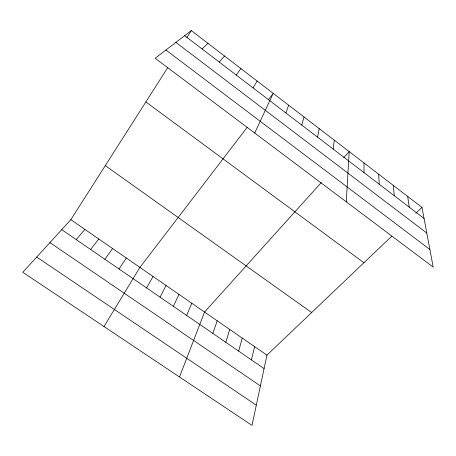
<?xml version="1.0" encoding="UTF-8"?>
<svg xmlns="http://www.w3.org/2000/svg" width="456" height="456" viewBox="0 0 456 456"><rect width="100%" height="100%" fill="white"/><g stroke="black" fill="none" stroke-linecap="round" stroke-linejoin="round"><path stroke-width="0.68" d="M364.013 172.625L364.013 162.952M346.269 201.82L349.21 151.603L343.699 157.719M333.176 149.078L334.276 140.157M317.547 137.142L319.211 128.609M391.744 236.208L266.937 355.15L251.997 425.408L22.8 272.295L70.845 219.684L167.802 67.522M251.41 359.869L254.636 346.651M301.775 125.098L304.015 116.958M238.642 351.103L242.244 338.095M225.783 342.279L229.773 329.477M212.827 333.387L217.204 320.796M285.866 112.945L288.682 105.211M179.51 376.987L204.55 312.052L321.377 182.474M186.635 315.404L191.811 303.251M254.716 133.038L273.218 93.355L268.544 99.459M173.4 306.318L178.974 294.388M160.062 297.164L166.052 285.456M146.621 287.935L153.034 276.461M253.103 87.922L257.138 81.031M103.985 326.53L139.918 267.404L247.272 127.23M186.886 37.569L191.332 30.592L421.982 207.389L433.2 267.13L155.148 58.243L191.332 30.592M119.033 269L126.312 257.999M104.874 259.282L112.598 248.531M236.242 75.046L240.916 68.594M90.607 249.483L98.787 238.984M76.226 239.611L84.867 229.374M219.222 62.05L224.54 56.042M415.855 213.231L421.982 207.389M202.036 48.923L208.016 43.377M36.708 257.064L256.295 405.19M49.903 242.615L260.393 385.924M61.731 229.664L264.081 368.573M70.845 219.684L266.937 355.15M105.29 165.625L311.647 312.542M145.869 101.939L363.916 262.724M165.916 50.012L429.894 249.523M175.902 42.379L426.805 233.056M184.68 35.671L424.069 218.487M407.675 196.422L409.254 207.172M393.249 185.358L394.309 195.761M378.691 174.203L379.227 184.247"/></g></svg>
